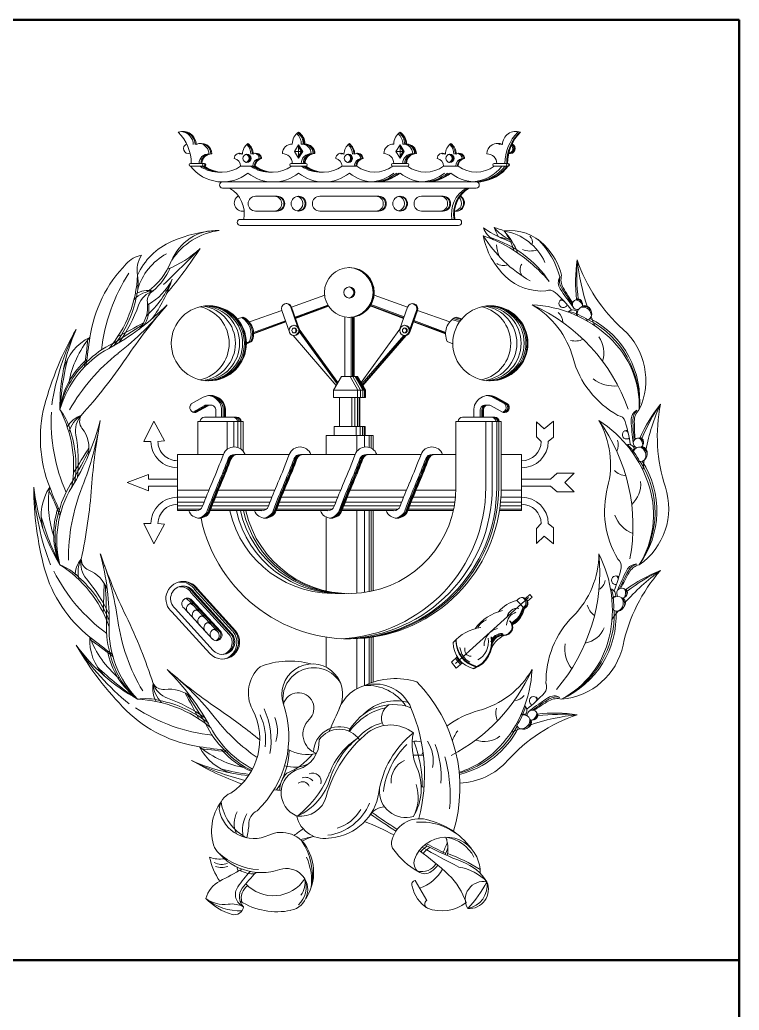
# Model space of a CAD drawing. Header units: millimetres. Extents: x 0 to 448, y 0 to 64.
# Drawn here: x 429.52 to 447.87, y 38.73 to 64 of the extents above; entities that cross this region are included whole.
import ezdxf

# ---------------------------------------------------------------- set-up
doc = ezdxf.new("R2010")
doc.units = ezdxf.units.MM
doc.layers.add('Cajetin y Formato', color=7, linetype='Continuous', lineweight=35)
doc.layers.add('Contorno', color=7, linetype='Continuous', lineweight=50)

# ---------------------------------------------------------------- blocks, each defined once
blk = doc.blocks.new('EPS')
at = {"layer": 'Cajetin y Formato', "color": 7, "lineweight": 13}
for p, q in [((-1.24, 8.811), (-1.345, 8.641)), ((-1.345, 8.641), (-1.24, 8.471)), ((-1.24, 8.641), (-1.345, 8.641)), ((-1.24, 8.811), (-1.135, 8.641)), ((-1.24, 8.811), (-1.24, 8.471)), ((-1.24, 8.792), (-1.147, 8.641)), ((-1.24, 8.759), (-1.167, 8.641)), ((-1.167, 8.641), (-1.24, 8.524)), ((-1.147, 8.641), (-1.24, 8.491)), ((-1.135, 8.641), (-1.24, 8.471)), ((-1.24, 8.641), (-1.135, 8.641)), ((1.349, 8.811), (1.243, 8.641)), ((1.243, 8.641), (1.349, 8.471)), ((1.349, 8.641), (1.243, 8.641)), ((1.349, 8.811), (1.454, 8.641)), ((1.349, 8.811), (1.349, 8.471)), ((1.349, 8.792), (1.442, 8.641)), ((1.349, 8.759), (1.421, 8.641)), ((1.421, 8.641), (1.349, 8.524)), ((1.442, 8.641), (1.349, 8.491)), ((1.454, 8.641), (1.349, 8.471)), ((1.349, 8.641), (1.454, 8.641)), ((-3.64, 8.335), (-3.997, 8.335)), ((-3.64, 8.265), (-3.997, 8.265)), ((-2.719, 8.265), (-2.346, 8.265)), ((-1.425, 8.336), (-1.052, 8.336)), ((-1.425, 8.265), (-1.052, 8.265)), ((-0.13, 8.265), (0.243, 8.265)), ((1.164, 8.336), (1.537, 8.336)), ((1.164, 8.265), (1.537, 8.265)), ((2.458, 8.265), (2.831, 8.265)), ((3.753, 8.335), (4.109, 8.335)), ((3.753, 8.265), (4.109, 8.265)), ((-3.18, 7.862), (0.056, 7.862)), ((3.292, 7.862), (0.056, 7.862)), ((-3.18, 7.706), (0.056, 7.706)), ((3.292, 7.706), (0.056, 7.706)), ((-2.338, 7.499), (-1.782, 7.499)), ((0.056, 7.499), (-0.698, 7.499)), ((0.056, 7.499), (0.81, 7.499)), ((2.451, 7.499), (1.894, 7.499)), ((-2.338, 7.12), (-1.782, 7.12)), ((0.056, 7.12), (-0.698, 7.12)), ((0.056, 7.12), (0.81, 7.12)), ((2.451, 7.12), (1.894, 7.12)), ((0.056, 6.908), (-2.729, 6.908)), ((0.056, 6.908), (2.842, 6.908)), ((0.056, 6.753), (-2.729, 6.753)), ((0.056, 6.753), (2.842, 6.753)), ((-1.42, 4.67), (-0.574, 4.969)), ((1.543, 4.67), (0.687, 4.972)), ((-2.495, 4.29), (-1.669, 4.582)), ((-1.474, 4.029), (-1.669, 4.582)), ((-1.264, 4.174), (-1.439, 4.67)), ((-1.247, 4.156), (-1.429, 4.67)), ((-1.225, 4.117), (-1.42, 4.67)), ((-1.329, 4.412), (-0.492, 4.721)), ((-1.319, 4.393), (-0.481, 4.703)), ((-1.319, 4.382), (-0.475, 4.694)), ((1.441, 4.382), (0.589, 4.697)), ((1.446, 4.395), (0.594, 4.71)), ((1.454, 4.418), (0.602, 4.733)), ((1.347, 4.117), (1.543, 4.67)), ((1.596, 4.029), (1.792, 4.582)), ((1.6, 4.104), (1.769, 4.582)), ((1.603, 4.087), (1.778, 4.582)), ((2.618, 4.29), (1.792, 4.582)), ((-2.802, 4.369), (-2.656, 4.412)), ((-2.386, 4.021), (-1.577, 4.32)), ((-2.386, 3.999), (-1.57, 4.301)), ((-0.058, 4.417), (-0.058, 2.897)), ((0.103, 4.417), (0.103, 2.897)), ((0.139, 4.417), (0.139, 2.897)), ((0.165, 4.417), (0.165, 2.897)), ((0.18, 4.417), (0.18, 2.897)), ((2.513, 4.001), (1.693, 4.304)), ((2.521, 4.024), (1.702, 4.327)), ((2.844, 4.301), (2.698, 4.344)), ((2.879, 4.329), (2.733, 4.372)), ((2.907, 4.352), (2.761, 4.395)), ((2.924, 4.369), (2.778, 4.412)), ((-2.386, 3.988), (-1.566, 4.291)), ((-0.234, 2.741), (-1.221, 4.103)), ((-0.253, 2.709), (-1.221, 4.045)), ((-0.243, 2.727), (-1.217, 4.072)), ((0.357, 2.741), (1.343, 4.103)), ((2.509, 3.988), (1.689, 4.291)), ((-2.571, 3.758), (-2.495, 3.791)), ((-2.571, 3.742), (-2.457, 3.791)), ((-2.571, 3.731), (-2.431, 3.791)), ((-0.278, 2.667), (-1.379, 3.945)), ((0.377, 2.707), (1.443, 3.944)), ((0.392, 2.68), (1.479, 3.941)), ((0.4, 2.667), (1.502, 3.945)), ((2.694, 3.731), (2.554, 3.791)), ((-0.346, 2.548), (-0.145, 2.897)), ((-0.145, 2.897), (0.061, 2.897)), ((0.267, 2.897), (0.061, 2.897)), ((0.274, 2.548), (0.073, 2.897)), ((0.341, 2.548), (0.141, 2.897)), ((0.409, 2.548), (0.208, 2.897)), ((0.443, 2.548), (0.242, 2.897)), ((0.468, 2.548), (0.267, 2.897)), ((-0.346, 2.548), (0.061, 2.548)), ((-0.346, 2.361), (-0.346, 2.548)), ((0.468, 2.548), (0.061, 2.548)), ((0.265, 2.361), (0.265, 2.548)), ((0.341, 2.361), (0.341, 2.548)), ((0.401, 2.361), (0.401, 2.548)), ((0.443, 2.361), (0.443, 2.548)), ((0.468, 2.361), (0.468, 2.548)), ((-3.67, 2.367), (-3.976, 2.196)), ((-0.198, 2.361), (-0.346, 2.361)), ((-0.198, 2.361), (0.061, 2.361)), ((-0.198, 1.619), (-0.198, 2.361)), ((0.321, 2.361), (0.061, 2.361)), ((0.118, 1.619), (0.118, 2.361)), ((0.194, 1.619), (0.194, 2.361)), ((0.262, 1.619), (0.262, 2.361)), ((0.304, 1.619), (0.304, 2.361)), ((0.321, 2.361), (0.468, 2.361)), ((0.321, 1.619), (0.321, 2.361)), ((3.711, 2.367), (4.018, 2.196)), ((3.752, 2.367), (4.058, 2.196)), ((3.779, 2.367), (4.085, 2.196)), ((3.792, 2.367), (4.099, 2.196)), ((-3.646, 2.153), (-3.938, 1.989)), ((-3.604, 2.153), (-3.91, 1.982)), ((-3.57, 2.153), (-3.876, 1.982)), ((-3.55, 2.153), (-3.857, 1.982)), ((-3.55, 2.153), (-3.55, 2.153)), ((3.673, 2.153), (3.98, 1.982)), ((-3.23, 1.859), (-3.641, 1.859)), ((-3.353, 1.859), (-3.353, 2.015)), ((-3.23, 1.859), (-2.819, 1.859)), ((-3.202, 1.859), (-3.202, 2.015)), ((-3.161, 1.859), (-3.161, 2.015)), ((-3.126, 1.859), (-3.126, 2.015)), ((-3.107, 1.859), (-3.107, 2.015)), ((3.353, 1.859), (2.942, 1.859)), ((3.23, 1.859), (3.23, 2.015)), ((3.353, 1.859), (3.764, 1.859)), ((3.395, 1.859), (3.395, 2.015)), ((3.435, 1.859), (3.435, 2.015)), ((3.462, 1.859), (3.462, 2.015)), ((3.476, 1.859), (3.476, 2.015)), ((-5.186, 1.239), (-4.928, 1.76)), ((-4.928, 1.76), (-4.66, 1.254)), ((-3.809, 1.749), (-2.652, 1.749)), ((-3.809, 0.911), (-3.809, 1.749)), ((-3.061, 1.749), (-3.061, 1.04)), ((-2.894, 1.749), (-2.894, 1.101)), ((-2.788, 1.749), (-2.788, 1.086)), ((-2.712, 1.749), (-2.712, 1.048)), ((-2.652, 1.749), (-2.652, 0.992)), ((-0.335, 1.619), (0.061, 1.619)), ((-0.335, 1.39), (-0.335, 1.619)), ((0.458, 1.619), (0.061, 1.619)), ((0.23, 1.39), (0.23, 1.619)), ((0.331, 1.39), (0.331, 1.619)), ((0.39, 1.39), (0.39, 1.619)), ((0.433, 1.39), (0.433, 1.619)), ((0.458, 1.39), (0.458, 1.619)), ((2.774, 1.749), (2.774, 0.072)), ((3.931, 1.749), (2.774, 1.749)), ((3.536, 0.072), (3.536, 1.749)), ((3.701, 0.072), (3.701, 1.749)), ((3.816, 0.072), (3.816, 1.749)), ((3.865, 0.072), (3.865, 1.749)), ((3.931, 0.072), (3.931, 1.749)), ((4.833, 1.744), (5.024, 1.565)), ((4.833, 1.361), (4.833, 1.744)), ((5.024, 1.565), (5.263, 1.756)), ((5.263, 1.756), (5.263, 1.349)), ((-0.537, 1.39), (-0.537, 0.911)), ((0.061, 1.39), (-0.537, 1.39)), ((0.061, 1.39), (0.66, 1.39)), ((0.245, 0.985), (0.245, 1.39)), ((0.445, 1.099), (0.445, 1.39)), ((0.562, 1.09), (0.562, 1.39)), ((0.614, 1.069), (0.614, 1.39)), ((0.66, 1.39), (0.66, 1.04)), ((4.951, 1.239), (4.833, 1.361)), ((5.263, 1.349), (5.13, 1.239)), ((-5.007, 1.239), (-5.186, 1.239)), ((-4.829, 1.239), (-4.66, 1.254)), ((-4.327, 0.911), (-3.156, 0.911)), ((-4.327, -0.526), (-4.327, 0.911)), ((-2.869, 0.911), (-2.793, 0.911)), ((-2.793, 0.911), (-1.476, 0.911)), ((-1.189, 0.911), (-0.537, 0.911)), ((-0.537, 0.911), (0.061, 0.911)), ((0.204, 0.911), (0.061, 0.911)), ((1.884, 0.911), (0.492, 0.911)), ((2.774, 0.911), (2.172, 0.911)), ((4.45, 0.911), (3.931, 0.911)), ((4.45, -0.526), (4.45, 0.911)), ((-5.067, 0.4), (-5.612, 0.192)), ((-5.067, 0.281), (-5.067, 0.4)), ((-4.327, 0.281), (-5.067, 0.281)), ((4.45, 0.281), (5.189, 0.281)), ((5.189, 0.281), (5.359, 0.429)), ((5.359, 0.429), (5.789, 0.429)), ((5.789, 0.429), (5.55, 0.192)), ((-5.067, -0.016), (-5.612, 0.192)), ((-4.327, 0.103), (-5.067, 0.103)), ((-5.067, 0.103), (-5.067, -0.016)), ((4.45, 0.103), (5.189, 0.103)), ((5.189, 0.103), (5.359, -0.044)), ((5.789, -0.044), (5.55, 0.192)), ((-4.347, -0.185), (-3.601, -0.185)), ((-4.327, -0.007), (-3.529, -0.007)), ((-3.36, -0.185), (-1.92, -0.185)), ((-3.288, -0.007), (-1.849, -0.007)), ((-1.68, -0.185), (-0.24, -0.185)), ((-1.608, -0.007), (-0.169, -0.007)), ((0, -0.185), (1.44, -0.185)), ((0.073, -0.007), (1.511, -0.007)), ((1.68, -0.185), (2.762, -0.185)), ((1.753, -0.007), (2.773, -0.007)), ((3.923, -0.185), (4.45, -0.185)), ((3.93, -0.007), (4.45, -0.007)), ((5.359, -0.044), (5.789, -0.044)), ((-4.327, -0.307), (-3.648, -0.307)), ((-4.327, -0.399), (-3.683, -0.399)), ((-4.327, -0.491), (-3.748, -0.491)), ((-3.479, -0.491), (-2.068, -0.491)), ((-3.444, -0.399), (-2.003, -0.399)), ((-3.409, -0.307), (-1.968, -0.307)), ((-1.799, -0.491), (-0.388, -0.491)), ((-1.764, -0.399), (-0.323, -0.399)), ((-1.729, -0.307), (-0.288, -0.307)), ((-0.119, -0.491), (1.292, -0.491)), ((-0.084, -0.399), (1.357, -0.399)), ((-0.048, -0.307), (1.392, -0.307)), ((1.561, -0.491), (2.715, -0.491)), ((1.596, -0.399), (2.733, -0.399)), ((1.632, -0.307), (2.747, -0.307)), ((3.89, -0.491), (4.45, -0.491)), ((3.902, -0.399), (4.45, -0.399)), ((3.913, -0.307), (4.45, -0.307)), ((-3.856, -0.526), (-4.327, -0.526)), ((-2.176, -0.526), (-3.493, -0.526)), ((-0.496, -0.526), (-1.813, -0.526)), ((-0.537, -0.687), (-0.537, -2.574)), ((0.061, -0.526), (-0.208, -0.526)), ((0.061, -0.526), (1.185, -0.526)), ((0.245, -2.634), (0.245, -0.526)), ((0.445, -2.613), (0.445, -0.526)), ((0.562, -2.594), (0.562, -0.526)), ((0.614, -2.584), (0.614, -0.526)), ((0.66, -0.526), (0.66, -2.574)), ((1.548, -0.526), (2.707, -0.526)), ((3.885, -0.526), (4.45, -0.526)), ((-5.007, -0.855), (-5.186, -0.855)), ((-5.186, -0.855), (-4.928, -1.376)), ((-4.928, -1.376), (-4.66, -0.87)), ((-4.829, -0.855), (-4.66, -0.87)), ((4.951, -0.855), (4.833, -0.977)), ((4.833, -0.977), (4.833, -1.36)), ((5.263, -0.965), (5.13, -0.855)), ((5.263, -1.371), (5.263, -0.965)), ((4.833, -1.36), (5.024, -1.18)), ((5.024, -1.18), (5.263, -1.371)), ((-3.847, -2.524), (-2.878, -3.59)), ((-3.818, -2.524), (-2.849, -3.59)), ((-3.98, -2.619), (-3.01, -3.685)), ((-3.936, -2.604), (-2.967, -3.671)), ((-3.907, -2.604), (-2.938, -3.671)), ((-3.891, -2.538), (-2.921, -3.604)), ((-3.891, -2.538), (-2.921, -3.604)), ((2.767, -4.427), (4.628, -2.746)), ((4.552, -2.771), (4.657, -2.665)), ((4.716, -2.733), (4.601, -2.835)), ((4.657, -2.665), (4.716, -2.733)), ((-4.385, -3.025), (-3.416, -4.091)), ((-4.161, -3.018), (-3.437, -3.801)), ((-4.03, -2.829), (-3.307, -3.613)), ((-3.987, -2.815), (-3.264, -3.598)), ((-3.958, -2.815), (-3.235, -3.598)), ((4.332, -2.821), (4.52, -3.026)), ((-4.474, -3.106), (-3.505, -4.172)), ((-0.537, -3.751), (-0.537, -4.522)), ((0.445, -4.988), (0.445, -3.778)), ((0.562, -4.937), (0.562, -3.765)), ((0.614, -4.917), (0.614, -3.758)), ((0.66, -3.751), (0.66, -4.902)), ((0.245, -5.07), (0.245, -3.793)), ((2.809, -4.254), (2.663, -4.388)), ((2.788, -4.273), (2.922, -4.431)), ((2.663, -4.388), (2.783, -4.542)), ((2.761, -4.298), (2.894, -4.453)), ((2.783, -4.542), (2.945, -4.412)), ((1.735, -9.963), (2.03, -10.47))]:
    blk.add_line(p, q, dxfattribs=at)
for centre, radius in [((-2.556, 8.464), 0.105), ((0.032, 8.464), 0.105), ((2.621, 8.464), 0.105), ((-1.24, 7.309), 0.189), ((1.352, 7.309), 0.189), ((0.056, 5.042), 0.635), ((0.056, 5.042), 0.142), ((-3.529, 3.745), 0.958), ((3.652, 3.745), 0.958), ((-1.349, 4.073), 0.132), ((-1.349, 4.073), 0.0626), ((1.472, 4.073), 0.132), ((1.472, 4.073), 0.0626)]:
    blk.add_circle(centre, radius, dxfattribs=at)
for centre, radius, start, end in [((-4.189, 8.814), 0.337, 0, 110.5678), ((-5.104, 8.334), 1.126, 0.0474, 44.9776), ((-4.263, 8.814), 0.337, 0, 83.735), ((-4.216, 8.814), 0.337, 0, 87.7257), ((-1.033, 8.828), 0.368, 123.9274, 180), ((-1.489, 8.828), 0.368, 0, 51.6766), ((-1.461, 8.828), 0.368, 0, 54.4107), ((-1.444, 8.828), 0.368, 0, 56.0726), ((1.556, 8.828), 0.368, 123.9274, 180), ((1.099, 8.828), 0.368, 0, 51.6766), ((1.127, 8.828), 0.368, 0, 54.4107), ((1.145, 8.828), 0.368, 0, 56.0726), ((4.301, 8.814), 0.337, 69.4322, 180), ((5.149, 8.334), 1.126, 135.0224, 179.9526), ((5.195, 8.334), 1.126, 135.0224, 179.9526), ((5.216, 8.334), 1.126, 135.0224, 179.9526), ((-3.723, 8.576), 0.271, 0, 118.3292), ((-3.75, 8.576), 0.271, 0, 87.1697), ((-1.538, 8.828), 0.368, 0, 46.6209), ((1.05, 8.828), 0.368, 0, 46.6209), ((3.836, 8.576), 0.271, 61.6708, 180), ((3.815, 8.576), 0.271, 61.6708, 87.8231), ((-4.048, 8.714), 0.126, 111.4749, 288.1112), ((-3.797, 8.576), 0.271, 0, 82.1956), ((-2.744, 8.458), 0.138, 57.0101, 180), ((-2.768, 8.458), 0.138, 57.0101, 84.9367), ((-2.338, 8.573), 0.331, 125.9765, 180), ((-2.787, 8.573), 0.331, 0, 47.2049), ((-2.751, 8.573), 0.331, 0, 51.3748), ((-2.727, 8.573), 0.331, 0, 54.0235), ((-2.321, 8.458), 0.138, 0, 122.9899), ((-2.345, 8.458), 0.138, 0, 84.9367), ((-1.411, 8.586), 0.242, 87.5947, 180), ((-1.16, 8.586), 0.242, 0, 92.4053), ((-1.111, 8.586), 0.242, 0, 92.4053), ((-1.083, 8.586), 0.242, 0, 92.4053), ((-1.065, 8.586), 0.242, 0, 92.4053), ((-0.155, 8.458), 0.138, 57.0101, 180), ((-0.18, 8.458), 0.138, 57.0101, 84.9367), ((0.25, 8.573), 0.331, 125.9765, 180), ((-0.199, 8.573), 0.331, 0, 47.2049), ((-0.162, 8.573), 0.331, 0, 51.3748), ((-0.138, 8.573), 0.331, 0, 54.0235), ((0.268, 8.458), 0.138, 0, 122.9899), ((0.243, 8.458), 0.138, 0, 84.9367), ((1.178, 8.586), 0.242, 87.5947, 180), ((1.429, 8.586), 0.242, 0, 92.4053), ((1.478, 8.586), 0.242, 0, 92.4053), ((1.506, 8.586), 0.242, 0, 92.4053), ((1.523, 8.586), 0.242, 0, 92.4053), ((2.433, 8.458), 0.138, 57.0101, 180), ((2.409, 8.458), 0.138, 57.0101, 84.9367), ((2.839, 8.573), 0.331, 125.9765, 180), ((2.39, 8.573), 0.331, 0, 47.2049), ((2.426, 8.573), 0.331, 0, 51.3748), ((2.45, 8.573), 0.331, 0, 54.0235), ((2.856, 8.458), 0.138, 0, 122.9899), ((2.832, 8.458), 0.138, 0, 84.9367), ((3.769, 8.576), 0.271, 61.6708, 82.9086), ((4.128, 8.714), 0.126, 265.962, 55.5194), ((4.149, 8.714), 0.126, 256.994, 63.8146), ((4.097, 8.714), 0.126, 280.6316, 41.8631), ((4.16, 8.714), 0.126, 251.8888, 68.5251), ((-3.537, 8.335), 0.241, 87.29, 180), ((-3.491, 8.335), 0.241, 87.29, 180), ((-3.464, 8.335), 0.241, 87.29, 180), ((-2.914, 8.265), 0.195, 0, 80.4594), ((-2.805, 8.458), 0.138, 57.0101, 77.2533), ((-2.607, 8.464), 0.105, 283.8341, 76.1659), ((-2.585, 8.464), 0.105, 277.6789, 82.3211), ((-2.567, 8.464), 0.105, 272.8217, 87.1783), ((-2.212, 8.265), 0.195, 99.5406, 180), ((-2.175, 8.265), 0.195, 99.5406, 180), ((-2.382, 8.458), 0.138, 0, 77.2533), ((-2.151, 8.265), 0.195, 99.5406, 180), ((-1.65, 8.336), 0.249, 0, 90.7689), ((-0.921, 8.336), 0.249, 89.2311, 180), ((-0.872, 8.336), 0.249, 89.2311, 180), ((-0.844, 8.336), 0.249, 89.2311, 180), ((-0.826, 8.336), 0.249, 89.2311, 180), ((-0.325, 8.265), 0.195, 0, 80.4594), ((-0.216, 8.458), 0.138, 57.0101, 77.2533), ((-0.018, 8.464), 0.105, 283.8341, 76.1659), ((0.004, 8.464), 0.105, 277.6789, 82.3211), ((0.022, 8.464), 0.105, 272.8217, 87.1783), ((0.377, 8.265), 0.195, 99.5406, 180), ((0.413, 8.265), 0.195, 99.5406, 180), ((0.207, 8.458), 0.138, 0, 77.2533), ((0.438, 8.265), 0.195, 99.5406, 180), ((0.939, 8.336), 0.249, 0, 90.7689), ((1.668, 8.336), 0.249, 89.2311, 180), ((1.717, 8.336), 0.249, 89.2311, 180), ((1.745, 8.336), 0.249, 89.2311, 180), ((1.762, 8.336), 0.249, 89.2311, 180), ((2.263, 8.265), 0.195, 0, 80.4594), ((2.372, 8.458), 0.138, 57.0101, 77.2533), ((2.57, 8.464), 0.105, 283.8341, 76.1659), ((2.592, 8.464), 0.105, 277.6789, 82.3211), ((2.61, 8.464), 0.105, 272.8217, 87.1783), ((2.966, 8.265), 0.195, 99.5406, 180), ((3.002, 8.265), 0.195, 99.5406, 180), ((2.795, 8.458), 0.138, 0, 77.2533), ((3.026, 8.265), 0.195, 99.5406, 180), ((3.576, 8.335), 0.241, 0, 92.71), ((-3.997, 8.3), 0.0351, 90, 270), ((-3.18, 8.892), 1.03, 217.4875, 308.9217), ((-3.292, 8.892), 0.778, 233.6848, 274.1558), ((-3.714, 8.3), 0.0351, 270, 90), ((-3.244, 8.892), 0.778, 233.6848, 272.3573), ((-3.21, 8.892), 0.778, 233.6848, 271.1223), ((-3.667, 8.3), 0.0351, 270, 90), ((-3.64, 8.3), 0.0351, 270, 90), ((-3.18, 8.892), 0.778, 233.6848, 306.3152), ((-1.885, 8.892), 1.03, 231.0783, 308.9217), ((-1.998, 8.892), 0.778, 233.6848, 274.1558), ((-1.949, 8.892), 0.778, 233.6848, 272.3573), ((-1.916, 8.892), 0.778, 233.6848, 271.1223), ((-1.885, 8.892), 0.778, 233.6848, 306.3152), ((-1.425, 8.301), 0.0356, 90, 270), ((-0.591, 8.892), 1.03, 231.0783, 308.9217), ((-0.704, 8.892), 0.778, 233.6848, 274.1558), ((-0.655, 8.892), 0.778, 233.6848, 272.3573), ((-0.621, 8.892), 0.778, 233.6848, 271.1223), ((-1.052, 8.301), 0.0356, 270, 90), ((-0.591, 8.892), 0.778, 233.6848, 306.3152), ((0.703, 8.892), 1.03, 231.0783, 308.9217), ((0.703, 8.892), 0.778, 233.6848, 306.3152), ((0.542, 8.892), 1.03, 274.4844, 308.9217), ((0.621, 8.892), 1.03, 272.2951, 308.9217), ((0.672, 8.892), 1.03, 270.8741, 308.9217), ((1.164, 8.301), 0.0356, 90, 270), ((1.998, 8.892), 1.03, 231.0783, 308.9217), ((1.537, 8.301), 0.0356, 270, 90), ((1.998, 8.892), 0.778, 233.6848, 306.3152), ((1.836, 8.892), 1.03, 274.4844, 308.9217), ((1.915, 8.892), 1.03, 272.2951, 308.9217), ((1.966, 8.892), 1.03, 270.8741, 308.9217), ((3.292, 8.892), 1.03, 231.0783, 322.5125), ((3.292, 8.892), 0.778, 233.6848, 306.3152), ((3.131, 8.892), 1.03, 274.4844, 322.5125), ((3.209, 8.892), 1.03, 272.2951, 322.5125), ((3.26, 8.892), 1.03, 270.8741, 322.5125), ((3.753, 8.3), 0.0351, 90, 270), ((4.042, 8.3), 0.0351, 270, 90), ((4.089, 8.3), 0.0351, 270, 90), ((4.109, 8.3), 0.0351, 270, 90), ((-3.18, 7.784), 0.0779, 90, 270), ((3.292, 7.784), 0.0779, 270, 90), ((-3.389, 7.048), 0.765, 349.4489, 59.401), ((3.425, 7.048), 0.765, 120.599, 190.5511), ((3.479, 7.048), 0.765, 120.599, 190.5511), ((3.501, 7.048), 0.765, 120.599, 190.5511), ((-2.671, 7.324), 0.209, 120.0982, 282.0362), ((-2.338, 7.309), 0.189, 90, 270), ((-1.858, 7.309), 0.189, 270, 90), ((-1.803, 7.309), 0.189, 270, 90), ((-1.782, 7.309), 0.189, 270, 90), ((-1.316, 7.309), 0.189, 281.6576, 78.3424), ((-1.261, 7.309), 0.189, 273.3097, 86.6903), ((-0.698, 7.309), 0.189, 90, 270), ((0.733, 7.309), 0.189, 270, 90), ((0.788, 7.309), 0.189, 270, 90), ((0.81, 7.309), 0.189, 270, 90), ((1.275, 7.309), 0.189, 281.6576, 78.3424), ((1.33, 7.309), 0.189, 273.3097, 86.6903), ((1.894, 7.309), 0.189, 90, 270), ((2.374, 7.309), 0.189, 270, 90), ((2.429, 7.309), 0.189, 270, 90), ((2.451, 7.309), 0.189, 270, 90), ((2.783, 7.324), 0.209, 257.9638, 59.9018), ((2.762, 7.324), 0.209, 263.9636, 55.0431), ((2.707, 7.324), 0.209, 279.0748, 42.5408), ((-2.729, 6.83), 0.0776, 90, 270), ((2.842, 6.83), 0.0776, 270, 90), ((-3.329, 5.38), 1.245, 87.1444, 158.4711), ((-3.115, 3.206), 3.421, 92.558, 113.5017), ((-3.029, 4.901), 1.739, 97.8717, 146.2715), ((5.147, 9.091), 2.924, 235.241, 251.5698), ((3.965, 6.842), 0.509, 197.5886, 243.3759), ((4.774, 7.623), 1.383, 222.0387, 242.7492), ((3.393, 5.208), 1.53, 66.4536, 76.6456), ((1.486, 5.513), 2.552, 22.0071, 27.6474), ((4.157, 5.394), 1.227, 44.2322, 97.1555), ((2.563, 5.559), 1.785, 17.8946, 36.1416), ((3.762, 5.22), 1.412, 24.744, 80.1147), ((2.801, 5.491), 1.644, 19.8775, 42.9392), ((-3.806, 4.797), 1.687, 113.5017, 156.0589), ((6.37, 8.299), 3.417, 211.9589, 240.088), ((2.289, 3.051), 3.638, 55.3543, 71.0299), ((5.367, 6.848), 1.928, 190.6666, 226.8393), ((2.832, 3.769), 2.795, 33.7197, 72.9073), ((4.581, 8.667), 2.315, 251.6495, 260.0214), ((4.534, 6.339), 0.19, 337.8664, 49.1821), ((3.4, 4.9), 2.095, 14.857, 45.3649), ((-29.077, 31.002), 35.472, 313.4343, 315.5563), ((-13.311, 12.357), 11.39, 319.8454, 327.0622), ((-5.624, 8.181), 2.752, 292.1998, 312.8609), ((4.924, 6.372), 1.123, 185.8221, 201.4835), ((4.673, 6.659), 0.559, 248.559, 287.9046), ((3.797, 5.044), 1.729, 14.6513, 44.2322), ((-5.133, 5.339), 0.662, 99.9433, 139.4189), ((-4.687, 5.616), 0.674, 146.209, 191.4992), ((-3.906, 4.71), 1.494, 117.9975, 164.2904), ((-6.075, 6.463), 1.706, 304.6477, 338.4711), ((2, 2.633), 4.146, 40.416, 55.3543), ((9.813, 5.299), 3.988, 171.679, 186.3392), ((10.95, 5.525), 5.095, 176.0496, 187.2952), ((11.338, 6.446), 5.501, 185.9493, 198.8327), ((9.851, 7.231), 4.208, 198.7833, 228.0549), ((-3.225, 3.409), 3.373, 135.6062, 171.6884), ((-6.043, 6.354), 1.677, 310.6952, 335.63), ((0.025, 5.042), 0.635, 271.4004, 88.5996), ((0.043, 5.042), 0.635, 270.6001, 89.3999), ((3.991, 6.039), 0.309, 235.3428, 289.9911), ((4.667, 5.626), 0.258, 146.5976, 219.5115), ((-1.8, 3.089), 4.493, 146.9834, 173.8098), ((-8.445, 5.615), 3.1, 319.8482, 357.5338), ((-6.866, 5.282), 1.532, 346.3132, 7.4613), ((-6.811, 6.342), 2.539, 311.7099, 337.67), ((-5.778, 6.024), 1.466, 297.9268, 333.8272), ((-8.001, 6.556), 3.729, 324.0238, 341.5805), ((4.964, 6.418), 1.34, 226.8393, 274.6114), ((5.668, 5.291), 0.283, 148.9817, 213.6762), ((5.766, 5.348), 0.352, 165.3013, 211.0944), ((5.865, 5.368), 0.411, 164.0495, 210.8495), ((-4.919, 4.358), 0.725, 92.367, 135.4695), ((-5.068, 4.416), 0.678, 79.8764, 119.8354), ((-4.755, 4.513), 0.602, 108.82, 160.2708), ((-4.809, 4.828), 0.291, 118.9, 187.3769), ((0.025, 5.042), 0.142, 276.2749, 83.7251), ((0.043, 5.042), 0.142, 272.6849, 87.3151), ((5.158, 4.879), 0.222, 47.4792, 113.0121), ((13.162, 10.284), 9.288, 213.6762, 217.1801), ((10.067, 7.942), 5.374, 211.0944, 216.5148), ((13.706, 10.052), 9.544, 210.8495, 213.5712), ((-8.17, 5.458), 2.84, 321.3433, 349.0169), ((2.804, 2.311), 3.706, 37.991, 47.4792), ((5.512, 4.767), 0.11, 106.3181, 338.0909), ((5.472, 4.767), 0.0787, 44.0095, 132.1151), ((5.876, 4.732), 0.129, 335.1404, 280.0193), ((5.799, 4.617), 0.237, 29.5811, 82.4184), ((5.872, 4.754), 0.126, 12.1717, 101.4462), ((-9.052, 9.125), 6.262, 298.3783, 315.3897), ((-10.559, 9.491), 7.634, 308.165, 321.3919), ((-9.015, 6.041), 3.924, 324.4513, 340.2708), ((6.57, -4.922), 14.755, 139.1617, 145.8383), ((-5.961, 4.679), 0.871, 319.194, 7.3769), ((-5.836, 4.635), 0.78, 325.3645, 8.0161), ((-3.968, 3.745), 0.958, 283.2366, 76.7634), ((-3.809, 3.745), 0.958, 278.3959, 81.6041), ((-3.701, 3.745), 0.958, 275.1405, 84.8595), ((-3.625, 3.745), 0.958, 272.8532, 87.1468), ((-3.58, 3.745), 0.958, 271.5212, 88.4788), ((-3.549, 3.745), 0.958, 270.5704, 89.4296), ((-1.545, 4.626), 0.132, 19.478, 199.478), ((-1.564, 4.626), 0.132, 19.478, 85.8981), ((-1.553, 4.626), 0.132, 19.478, 88.2432), ((1.645, 4.626), 0.132, 157.2223, 160.522), ((1.654, 4.626), 0.132, 158.5429, 160.522), ((1.667, 4.626), 0.132, 340.522, 160.522), ((1.645, 4.626), 0.132, 340.522, 85.0487), ((1.654, 4.626), 0.132, 340.522, 87.0316), ((3.213, 3.745), 0.958, 283.2366, 76.7634), ((3.372, 3.745), 0.958, 278.3959, 81.6041), ((3.48, 3.745), 0.958, 275.1405, 84.8595), ((3.556, 3.745), 0.958, 272.8532, 87.1468), ((3.601, 3.745), 0.958, 271.5212, 88.4788), ((3.633, 3.745), 0.958, 270.5704, 89.4296), ((4.571, 1.633), 3.098, 46.9632, 87.3219), ((2.831, 0.527), 4.603, 19.4847, 65.833), ((3.582, 2.774), 2.259, 15.14, 59.86), ((5.761, 4.43), 0.166, 46.862, 137.9623), ((5.195, 2.907), 1.717, 56.4764, 74.3637), ((6.097, 4.504), 0.245, 165.9182, 192.5089), ((6.053, 4.501), 0.186, 286.8212, 198.5313), ((6.003, 4.444), 0.226, 358.2099, 98.4045), ((6.054, 4.548), 0.165, 20.0441, 108.4241), ((-2.914, 3.991), 0.464, 334.534, 61.9464), ((-2.876, 3.991), 0.464, 334.534, 63.8844), ((-2.851, 3.991), 0.464, 334.534, 65.2169), ((2.973, 3.991), 0.464, 114.7831, 205.466), ((5.173, 4.272), 0.329, 0.91, 51.1205), ((5.034, 2.203), 2.42, 356.4239, 62.3396), ((5.132, 2.305), 2.331, 353.7772, 62.8895), ((11.338, 6.446), 5.501, 201.5701, 204.2292), ((0.215, 0.009), 8.221, 150.1512, 164.8488), ((-1.098, 1.164), 6.517, 153.2169, 171.0795), ((-2.484, 2.145), 4.844, 156.1927, 181.1019), ((-18.74, 24.876), 24.69, 301.1399, 303.1916), ((-17.548, 26.611), 25.531, 297.2693, 298.9428), ((-1.368, 4.073), 0.132, 274.1019, 85.8981), ((-1.368, 4.073), 0.0626, 278.6725, 81.3275), ((-1.358, 4.073), 0.132, 271.7568, 88.2432), ((-1.358, 4.073), 0.0626, 273.7052, 86.2948), ((1.449, 4.073), 0.132, 274.9513, 85.0487), ((1.449, 4.073), 0.0626, 280.4827, 79.5173), ((1.458, 4.073), 0.132, 272.9684, 87.0316), ((1.458, 4.073), 0.0626, 276.2671, 83.7329), ((5.87, 2.801), 1.748, 334.6505, 48.0549), ((-5.99, 2.737), 1.294, 116.3109, 164.5879), ((-4.618, 2.296), 2.52, 140.5494, 170.0066), ((-20.567, 5.15), 14.011, 351.7593, 354.7587), ((21.792, -0.245), 28.656, 171.6884, 173.1259), ((5.819, 4.274), 0.471, 255.1514, 295.1872), ((5.888, 3.51), 0.662, 340.7334, 36.877), ((5.04, 2.135), 2.411, 358.0368, 46.9632), ((-4.854, 1.354), 2.57, 118.3783, 164.2398), ((-4.934, 1.574), 2.406, 115.5689, 135.4627), ((-0.306, 1.64), 7.033, 165.9014, 176.6388), ((-5.337, 1.811), 2.005, 130.5199, 173.0969), ((-2.825, -0.351), 4.883, 128.165, 150.6335), ((-16.754, 10.906), 13.432, 317.9297, 325.8383), ((8.053, 3.984), 2.373, 195.14, 241.092), ((-5.218, 1.664), 2.145, 131.8447, 169.5631), ((6.786, 3.469), 0.815, 231.192, 278.6812), ((-3.485, 2.036), 0.379, 356.8582, 119.1323), ((-3.581, 2.036), 0.379, 356.8582, 82.7779), ((-3.539, 2.036), 0.379, 356.8582, 85.963), ((-3.504, 2.036), 0.379, 356.8582, 88.5592), ((3.608, 2.036), 0.379, 60.8677, 183.1418), ((3.527, 2.036), 0.379, 60.8677, 83.8664), ((3.567, 2.036), 0.379, 60.8677, 86.9376), ((3.594, 2.036), 0.379, 60.8677, 88.9796), ((-4.453, 1.319), 3.373, 165.6062, 201.6884), ((-8.543, 1.121), 1.532, 16.3132, 37.4613), ((-10.077, 0.619), 3.1, 349.8482, 27.5338), ((-3.886, 2.106), 0.127, 134.9929, 283.2717), ((-3.581, 2.036), 0.134, 69.1386, 119.1323), ((-3.539, 2.036), 0.134, 78.4969, 119.1323), ((-3.504, 2.036), 0.134, 85.9158, 119.1323), ((-3.485, 2.036), 0.134, 351.0686, 119.1323), ((3.527, 2.036), 0.134, 72.3825, 188.9314), ((3.567, 2.036), 0.134, 81.296, 188.9314), ((3.594, 2.036), 0.134, 87.1086, 188.9314), ((3.608, 2.036), 0.134, 60.8677, 188.9314), ((3.928, 2.106), 0.127, 290.1317, 45.0071), ((4.009, 2.106), 0.127, 256.7283, 45.0071), ((3.968, 2.106), 0.127, 279.1409, 45.0071), ((3.995, 2.106), 0.127, 273.0355, 45.0071), ((7.526, 1.788), 0.283, 118.9817, 183.6762), ((7.639, 1.789), 0.352, 135.3013, 181.0944), ((7.735, 1.757), 0.411, 134.0495, 180.8495), ((11.12, -0.278), 3.988, 141.679, 156.3392), ((12.217, -0.65), 5.095, 146.0496, 157.2952), ((13.014, -0.047), 5.501, 155.9493, 168.8327), ((12.119, 1.377), 4.208, 168.7833, 198.0549), ((-3.059, 1.754), 4.493, 176.9834, 203.8098), ((-6.553, 1.269), 0.678, 109.8764, 149.8354), ((-6.395, 1.294), 0.725, 122.367, 165.4695), ((-12.357, 3.356), 6.262, 328.3783, 345.3897), ((-6.33, 1.51), 0.602, 138.82, 190.2708), ((-6.534, 1.756), 0.291, 148.9, 217.3769), ((-13.846, 2.919), 7.634, 338.165, 351.3919), ((8.195, -0.998), 14.755, 169.1617, 175.8383), ((-3.641, 1.745), 0.114, 90, 177.9027), ((-2.914, 1.745), 0.114, 2.0973, 90), ((-2.872, 1.745), 0.114, 2.0973, 90), ((-2.838, 1.745), 0.114, 2.0973, 90), ((-2.819, 1.745), 0.114, 2.0973, 90), ((2.942, 1.745), 0.114, 90, 177.9027), ((3.683, 1.745), 0.114, 2.0973, 90), ((3.723, 1.745), 0.114, 2.0973, 90), ((3.75, 1.745), 0.114, 2.0973, 90), ((3.764, 1.745), 0.114, 2.0973, 90), ((4.747, -0.831), 3.098, 16.9632, 57.3219), ((2.688, -0.919), 4.603, 349.4847, 35.833), ((4.461, 0.652), 2.259, 345.14, 29.86), ((6.879, 1.686), 0.222, 17.4792, 83.0121), ((16.512, 2.366), 9.288, 183.6762, 187.1801), ((12.661, 1.885), 5.374, 181.0944, 186.5148), ((-9.76, 0.621), 2.84, 351.3433, 19.0169), ((-7.457, 1.051), 0.871, 349.194, 37.3769), ((7.129, 1.413), 0.11, 76.3181, 308.0909), ((3.555, 0.64), 3.706, 7.991, 17.4792), ((16.868, 1.892), 9.544, 180.8495, 183.5712), ((-10.783, 0.703), 3.924, 354.4513, 10.2708), ((6.588, 1.153), 0.329, 330.91, 21.1205), ((7.095, 1.433), 0.0787, 14.0095, 102.1151), ((7.427, 1.2), 0.129, 305.1404, 250.0193), ((7.303, 1.14), 0.237, 359.5811, 52.4184), ((7.435, 1.221), 0.126, 342.1717, 71.4462), ((-28.623, 12.153), 24.69, 331.1399, 333.1916), ((-28.458, 14.251), 25.531, 327.2693, 328.9428), ((-4.332, 1.244), 0.675, 180.4191, 270.4191), ((-4.332, 1.244), 0.496, 180.57, 270.57), ((-2.881, 0.808), 0.294, 20.5322, 159.4678), ((-1.201, 0.808), 0.294, 20.5322, 159.4678), ((0.479, 0.808), 0.294, 20.5322, 159.4678), ((2.159, 0.808), 0.294, 20.5322, 159.4678), ((4.455, 1.244), 0.675, 269.5809, 359.5809), ((4.455, 1.244), 0.496, 269.43, 359.43), ((7.176, 0.997), 0.166, 16.862, 107.9623), ((5.924, -0.04), 1.717, 26.4764, 44.3637), ((7.504, 0.892), 0.245, 135.9182, 162.5089), ((7.465, 0.912), 0.186, 256.8212, 168.5313), ((7.393, 0.888), 0.226, 328.2099, 68.4045), ((7.489, 0.952), 0.165, 350.0441, 78.4241), ((-17.615, 6.326), 15.439, 336.5919, 339.4678), ((-17.69, 6.326), 15.663, 336.945, 339.3195), ((-17.66, 6.326), 15.663, 336.945, 339.3195), ((-17.636, 6.326), 15.663, 336.945, 339.3195), ((-17.615, 6.326), 15.663, 336.945, 339.3195), ((-2.869, 0.731), 0.18, 90, 159.3195), ((-2.838, 0.731), 0.18, 90, 159.3195), ((-2.815, 0.731), 0.18, 90, 159.3195), ((-2.793, 0.731), 0.18, 90, 159.3195), ((-15.934, 6.326), 15.439, 336.5919, 339.4678), ((-16.01, 6.326), 15.663, 336.945, 339.3195), ((-15.98, 6.326), 15.663, 336.945, 339.3195), ((-15.956, 6.326), 15.663, 336.945, 339.3195), ((-15.934, 6.326), 15.663, 336.945, 339.3195), ((-1.189, 0.731), 0.18, 90, 159.3195), ((-1.158, 0.731), 0.18, 90, 159.3195), ((-1.135, 0.731), 0.18, 90, 159.3195), ((-1.113, 0.731), 0.18, 90, 159.3195), ((-14.254, 6.326), 15.439, 336.5919, 339.4678), ((-14.33, 6.326), 15.663, 336.945, 339.3195), ((-14.3, 6.326), 15.663, 336.945, 339.3195), ((-14.276, 6.326), 15.663, 336.945, 339.3195), ((-14.254, 6.326), 15.663, 336.945, 339.3195), ((0.492, 0.731), 0.18, 90, 159.3195), ((0.522, 0.731), 0.18, 90, 159.3195), ((0.545, 0.731), 0.18, 90, 159.3195), ((0.567, 0.731), 0.18, 90, 159.3195), ((-12.574, 6.326), 15.439, 336.5919, 339.4678), ((-12.65, 6.326), 15.663, 336.945, 339.3195), ((-12.62, 6.326), 15.663, 336.945, 339.3195), ((-12.596, 6.326), 15.663, 336.945, 339.3195), ((-12.574, 6.326), 15.663, 336.945, 339.3195), ((2.172, 0.731), 0.18, 90, 159.3195), ((2.202, 0.731), 0.18, 90, 159.3195), ((2.225, 0.731), 0.18, 90, 159.3195), ((2.247, 0.731), 0.18, 90, 159.3195), ((13.014, -0.047), 5.501, 171.5701, 174.2292), ((5.569, -0.53), 2.331, 323.7772, 32.8895), ((5.433, -0.569), 2.42, 326.4239, 32.3396), ((7.149, 0.832), 0.471, 225.1514, 265.1872), ((0.226, 0.094), 8.221, 180.1512, 194.8488), ((-1.489, 0.438), 6.517, 183.2169, 201.0795), ((-3.18, 0.595), 4.844, 186.1927, 211.1019), ((-6.511, -0.645), 1.294, 146.3109, 194.5879), ((-5.103, -0.341), 2.52, 170.5494, 200.0066), ((-20.342, -5.844), 14.011, 21.7593, 24.7587), ((19.039, 10.662), 28.656, 201.6884, 203.1259), ((-4.836, -1.275), 2.57, 148.3783, 194.2398), ((-5.016, -1.125), 2.406, 145.5689, 165.4627), ((-2.226, -1.737), 4.883, 158.165, 180.6335), ((-19.918, 1.047), 13.432, 347.9297, 355.8383), ((0.061, 0.072), 3.87, 191.7311, 0), ((10.966, -5.942), 15.663, 156.945, 159.3195), ((10.89, -5.942), 15.439, 156.5919, 159.4678), ((10.921, -5.942), 15.439, 156.5919, 159.4678), ((10.944, -5.942), 15.439, 156.5919, 159.4678), ((10.966, -5.942), 15.439, 156.5919, 159.4678), ((0.061, 0.072), 2.713, 192.7522, 0), ((12.646, -5.942), 15.663, 156.945, 159.3195), ((12.57, -5.942), 15.439, 156.5919, 159.4678), ((12.601, -5.942), 15.439, 156.5919, 159.4678), ((12.624, -5.942), 15.439, 156.5919, 159.4678), ((12.646, -5.942), 15.439, 156.5919, 159.4678), ((14.326, -5.942), 15.663, 156.945, 159.3195), ((14.25, -5.942), 15.439, 156.5919, 159.4678), ((14.281, -5.942), 15.439, 156.5919, 159.4678), ((14.304, -5.942), 15.439, 156.5919, 159.4678), ((-0.334, 0.072), 3.87, 272.9244, 0), ((14.326, -5.942), 15.439, 156.5919, 159.4678), ((-0.169, 0.072), 3.87, 271.7054, 0), ((-0.054, 0.072), 3.87, 270.8526, 0), ((-0.005, 0.072), 3.87, 270.4872, 0), ((16.006, -5.942), 15.663, 156.945, 159.3195), ((15.93, -5.942), 15.439, 156.5919, 159.4678), ((15.961, -5.942), 15.439, 156.5919, 159.4678), ((15.984, -5.942), 15.439, 156.5919, 159.4678), ((16.006, -5.942), 15.439, 156.5919, 159.4678), ((8.938, -0.536), 2.373, 165.14, 211.092), ((6.826, 0.136), 0.662, 310.7334, 6.877), ((6.456, -0.469), 1.748, 304.6505, 18.0549), ((5.404, -0.631), 2.411, 328.0368, 16.9632), ((-4.332, -0.86), 0.675, 89.5809, 179.5809), ((4.455, -0.86), 0.675, 0.4191, 90.4191), ((-5.483, -1.121), 2.005, 160.5199, 203.0969), ((-4.332, -0.86), 0.496, 89.43, 179.43), ((-3.856, -0.347), 0.18, 270, 339.3195), ((-2.176, -0.347), 0.18, 270, 339.3195), ((-0.496, -0.347), 0.18, 270, 339.3195), ((1.185, -0.347), 0.18, 270, 339.3195), ((4.455, -0.86), 0.496, 0.57, 90.57), ((-1.041, 1.246), 7.033, 195.9014, 206.6388), ((-5.306, -1.189), 2.145, 161.8447, 199.5631), ((-3.768, -0.423), 0.294, 200.5322, 339.4678), ((-3.843, -0.423), 0.294, 277.4021, 339.4678), ((-3.813, -0.423), 0.294, 274.4265, 339.4678), ((-3.79, -0.423), 0.294, 272.1334, 339.4678), ((-0.348, 0.072), 2.713, 192.7522, 274.3203), ((-0.181, 0.072), 2.713, 192.7522, 272.5586), ((-0.075, 0.072), 2.713, 192.7522, 271.4389), ((0.001, 0.072), 2.713, 192.7522, 270.6395), ((-2.088, -0.423), 0.294, 200.5322, 339.4678), ((-2.163, -0.423), 0.294, 277.4021, 339.4678), ((-2.133, -0.423), 0.294, 274.4265, 339.4678), ((-2.11, -0.423), 0.294, 272.1334, 339.4678), ((-0.408, -0.423), 0.294, 200.5322, 339.4678), ((-0.483, -0.423), 0.294, 277.4021, 339.4678), ((-0.453, -0.423), 0.294, 274.4265, 339.4678), ((-0.43, -0.423), 0.294, 272.1334, 339.4678), ((1.272, -0.423), 0.294, 200.5322, 339.4678), ((1.197, -0.423), 0.294, 277.4021, 339.4678), ((1.227, -0.423), 0.294, 274.4265, 339.4678), ((1.251, -0.423), 0.294, 272.1334, 339.4678), ((7.584, -0.348), 0.815, 201.192, 248.6812), ((-6.265, -2.198), 0.678, 139.8764, 179.8354), ((-6.141, -2.098), 0.725, 152.367, 195.4695), ((-6.192, -1.878), 0.602, 168.82, 220.2708), ((-6.492, -1.767), 0.291, 178.9, 247.3769), ((7.641, 3.212), 14.755, 199.1617, 205.8383), ((-13.406, -4.416), 7.634, 8.165, 21.3919), ((-12.335, -3.293), 6.262, 358.3783, 15.3897), ((1.84, -2.099), 4.603, 319.4847, 5.833), ((4.161, -1.626), 2.259, 315.14, 359.86), ((3.667, -3.053), 3.098, 346.9632, 27.3219), ((6.772, -1.939), 0.222, 347.4792, 53.0121), ((-4.472, -1.105), 3.373, 195.6062, 231.6884), ((-7.914, -3.322), 1.532, 46.3132, 67.4613), ((-8.992, -4.523), 3.1, 19.8482, 57.5338), ((3.371, -1.183), 3.706, 337.991, 347.4792), ((7.384, -2.174), 0.283, 88.9817, 153.6762), ((7.482, -2.23), 0.352, 105.3013, 151.0944), ((7.549, -2.306), 0.411, 104.0495, 150.8495), ((-3.482, -0.031), 4.493, 206.9834, 233.8098), ((-8.719, -4.363), 2.84, 21.3433, 49.0169), ((-9.646, -4.804), 3.924, 24.4513, 40.2708), ((-6.939, -2.84), 0.871, 19.194, 67.3769), ((6.853, -2.301), 0.11, 46.3181, 278.0909), ((6.833, -2.266), 0.0787, 344.0095, 72.1151), ((15.455, -6.167), 9.288, 153.6762, 157.1801), ((11.879, -4.658), 5.374, 151.0944, 156.5148), ((15.526, -6.755), 9.544, 150.8495, 153.5712), ((11.156, -4.827), 4.208, 138.7833, 168.0549), ((11.219, -6.507), 5.501, 125.9493, 138.8327), ((9.463, -5.76), 3.988, 111.679, 126.3392), ((10.228, -6.632), 5.095, 116.0496, 127.2952), ((-31.726, -1.909), 25.531, 357.2693, 358.9428), ((-30.82, -3.808), 24.69, 1.1399, 3.1916), ((-4.182, -2.774), 0.443, 31.6919, 231.082), ((-4.182, -2.774), 0.323, 31.6919, 231.082), ((-4.254, -2.789), 0.443, 31.6919, 94.778), ((-4.254, -2.789), 0.443, 31.6919, 94.778), ((-4.254, -2.789), 0.323, 31.6919, 94.778), ((-4.211, -2.774), 0.323, 31.6919, 87.4311), ((-4.211, -2.774), 0.443, 31.6919, 87.4311), ((6.254, -2.255), 0.329, 300.91, 351.1205), ((6.685, -2.685), 0.166, 346.862, 77.9623), ((7.004, -2.634), 0.129, 275.1404, 220.0193), ((-4.074, -2.901), 0.145, 36.6177, 233.5402), ((-4.147, -2.916), 0.145, 36.6177, 86.6016), ((-4.103, -2.901), 0.145, 36.6177, 84.2736), ((4.463, -2.89), 0.148, 292.6546, 152.3432), ((4.412, -2.881), 0.148, 305.4325, 70.4154), ((4.446, -2.881), 0.148, 292.6546, 59.7184), ((5.082, -2.956), 1.717, 356.4764, 14.3637), ((6.917, -2.939), 0.245, 105.9182, 132.5089), ((6.893, -2.903), 0.186, 226.8212, 138.5313), ((6.818, -2.887), 0.226, 298.2099, 38.4045), ((6.934, -2.88), 0.165, 320.0441, 48.4241), ((6.866, -2.624), 0.237, 329.5811, 22.4184), ((7.021, -2.619), 0.126, 312.1717, 41.4462), ((-3.956, -3.029), 0.145, 36.6177, 233.5402), ((-4.028, -3.044), 0.145, 36.6177, 86.6016), ((-3.985, -3.029), 0.145, 36.6177, 84.2736), ((4.482, -3.6), 0.793, 100.9262, 141.4083), ((4.347, -3.287), 0.27, 84.0222, 166.4349), ((3.841, -2.836), 0.661, 301.154, 347.0799), ((3.841, -2.853), 0.661, 301.154, 347.0799), ((3.858, -2.87), 0.661, 301.154, 347.0799), ((3.876, -2.878), 0.661, 301.154, 347.0799), ((6.579, -2.813), 0.471, 195.1514, 235.1872), ((-17.728, -9.073), 13.432, 17.9297, 25.8383), ((-3.807, -3.191), 0.145, 36.6177, 233.5402), ((-3.879, -3.206), 0.145, 36.6177, 86.6016), ((-3.836, -3.191), 0.145, 36.6177, 84.2736), ((-3.664, -3.346), 0.145, 36.6177, 233.5402), ((-3.736, -3.36), 0.145, 36.6177, 86.6016), ((-3.693, -3.346), 0.145, 36.6177, 84.2736), ((4.22, -4.234), 1.184, 102.4592, 144.0677), ((4.421, -3.456), 0.355, 108.8894, 178.3641), ((7.444, -4.893), 2.373, 135.14, 181.092), ((4.393, -3.169), 2.42, 296.4239, 2.3396), ((4.53, -3.203), 2.331, 293.7772, 2.8895), ((11.219, -6.507), 5.501, 141.5701, 144.2292), ((-3.737, -3.503), 2.406, 175.5689, 195.4627), ((-3.506, -3.543), 2.57, 178.3783, 224.2398), ((-1.015, -2.638), 4.883, 188.165, 210.6335), ((-3.508, -3.515), 0.145, 36.6177, 233.5402), ((-3.58, -3.529), 0.145, 36.6177, 86.6016), ((-3.537, -3.515), 0.145, 36.6177, 84.2736), ((3.598, -4.683), 1.193, 99.1558, 138.378), ((3.764, -3.764), 0.502, 114.8594, 151.1712), ((3.942, -3.968), 0.449, 103.7399, 181.1453), ((3.991, -3.487), 0.216, 267.3981, 44.9415), ((4.008, -3.496), 0.216, 267.3981, 44.9415), ((5.951, -3.255), 0.662, 280.7334, 336.877), ((-5.272, -3.835), 1.294, 176.3109, 224.5879), ((11.202, 18.733), 28.656, 231.6884, 233.1259), ((-4.204, -2.868), 2.52, 200.5494, 230.0066), ((-3.182, -3.875), 0.439, 222.8019, 39.972), ((-3.352, -3.685), 0.145, 36.6177, 233.5402), ((-3.335, -3.701), 0.143, 224.3275, 45.8305), ((-3.182, -3.875), 0.318, 222.8019, 39.972), ((-3.424, -3.7), 0.145, 36.6177, 86.6016), ((-3.381, -3.685), 0.145, 36.6177, 84.2736), ((-3.364, -3.701), 0.143, 275.7891, 45.8305), ((-3.407, -3.716), 0.143, 296.2437, 45.8305), ((-3.211, -3.875), 0.318, 272.6054, 39.972), ((-3.211, -3.875), 0.439, 272.6054, 39.972), ((-3.254, -3.89), 0.318, 287.9961, 39.972), ((-3.254, -3.89), 0.439, 287.9961, 39.972), ((2.966, -3.874), 0.719, 289.9429, 10.3252), ((2.983, -3.883), 0.719, 289.9429, 10.3252), ((3.074, -3.873), 0.53, 298.9362, 10.0867), ((3.951, -3.955), 0.295, 87.3981, 164.1835), ((3.968, -3.972), 0.295, 87.3981, 164.1835), ((3.968, -3.998), 0.295, 87.3981, 164.1835), ((4.253, -4.281), 0.62, 107.2172, 155.8424), ((3.985, -4.006), 0.295, 87.3981, 164.1835), ((4.337, -3.208), 2.411, 298.0368, 346.9632), ((0.193, 0.174), 8.221, 210.1512, 224.8488), ((-1.464, -0.386), 6.517, 213.2169, 231.0795), ((-3.007, -1.095), 4.844, 216.1927, 241.1019), ((-14.65, -15.253), 14.011, 51.7593, 54.7587), ((3.394, -3.891), 0.688, 180, 256.032), ((3.463, -3.848), 0.688, 180, 256.032), ((3.471, -3.831), 0.688, 180, 256.032), ((3.361, -3.961), 0.488, 186.9077, 241.0638), ((3.159, -4.08), 0.162, 161.2813, 270.2045), ((5.328, -3.594), 1.748, 274.6505, 348.0549), ((6.365, -4.053), 0.815, 171.192, 218.6812), ((-4.144, -3.733), 2.005, 190.5199, 233.0969), ((-3.956, -3.704), 2.145, 191.8447, 229.5631), ((-1.48, 0.538), 7.033, 225.9014, 236.6388), ((-1.613, -5.18), 0.907, 132.2575, 207.5623), ((-1.47, -6.374), 2.011, 74.2581, 111.9898), ((-0.89, -5.214), 0.777, 336.4589, 198.8148), ((-0.851, -5.322), 0.788, 29.7063, 190.4298), ((-9.357, -10.548), 7.634, 38.165, 51.3919), ((5.055, 6.581), 14.755, 229.1617, 235.8383), ((-8.992, -9.041), 6.262, 28.3783, 45.3897), ((0.516, -2.698), 4.603, 297.6508, 335.833), ((2.763, -3.448), 2.259, 285.14, 329.86), ((1.621, -4.438), 3.098, 316.9632, 357.3219), ((-4.282, -5.057), 0.678, 169.8764, 209.8354), ((-4.379, -4.744), 0.602, 198.82, 250.2708), ((-4.694, -4.797), 0.291, 208.9, 277.3769), ((-4.225, -4.908), 0.725, 182.367, 225.4695), ((0.717, -5.937), 0.988, 22.8077, 160.3541), ((1.226, -6.629), 1.818, 72.3293, 115.4405), ((0.515, -6.163), 1.177, 33.4987, 93.4257), ((-0.957, -7.585), 3.834, 342.9661, 44.5051), ((4.868, -5.025), 0.222, 317.4792, 23.0121), ((-4.545, -5.95), 0.871, 49.194, 97.3769), ((-26.477, -17.537), 25.531, 27.2693, 28.9428), ((-24.743, -18.729), 24.69, 31.1399, 33.1916), ((-1.244, -5.568), 0.396, 313.9975, 164.8065), ((4.261, -5.039), 0.329, 270.91, 321.1205), ((2.3, -2.67), 3.706, 307.991, 317.4792), ((4.756, -5.379), 0.11, 16.3181, 248.0909), ((10.273, -13.028), 9.288, 123.6762, 127.1801), ((4.756, -5.339), 0.0787, 314.0095, 42.1151), ((5.28, -5.535), 0.283, 58.9817, 123.6762), ((5.336, -5.632), 0.352, 75.3013, 121.0944), ((5.426, -5.292), 5.182593959605703e-14, 255.4235, 198.8636), ((-2.955, -1.789), 4.493, 236.9834, 263.8098), ((-5.149, -6.855), 1.532, 76.3132, 97.4613), ((-5.481, -8.434), 3.1, 49.8482, 87.5338), ((-5.324, -8.159), 2.84, 51.3433, 79.0169), ((-5.907, -9.004), 3.924, 54.4513, 70.2708), ((-4.08, -6.301), 2.592, 313.4291, 18.8148), ((-31.55, 8.143), 34.22, 335.2886, 336.4589), ((1.177, -6.754), 1.281, 69.4027, 152.0973), ((1.307, -7.053), 1.532, 102.5728, 144.4101), ((1.241, -6.521), 1.145, 73.7879, 135.173), ((1.268, -5.82), 0.394, 119.3148, 208.9803), ((-2.437, -7.264), 4.41, 345.2649, 22.8077), ((2.895, -5.061), 1.717, 326.4764, 344.3637), ((4.419, -5.627), 0.166, 316.862, 47.9623), ((7.93, -9.933), 5.374, 121.0944, 126.5148), ((10.04, -13.573), 9.544, 120.8495, 123.5712), ((5.357, -5.732), 0.411, 74.0495, 120.8495), ((-3.276, -3.214), 3.373, 225.6062, 261.6884), ((-10.772, -16.743), 13.432, 50.5066, 55.8383), ((-3.877, -6.361), 1.647, 303.4452, 27.5623), ((-3.611, -6.382), 1.532, 353.5219, 25.051), ((-3.89, -6.395), 1.948, 350.3971, 24.5836), ((-2.691, -6.156), 0.911, 343.1169, 22.4643), ((3.972, -7.919), 2.373, 105.14, 127.0161), ((4.263, -5.686), 0.471, 165.1514, 205.1872), ((7.22, -9.718), 4.208, 108.7833, 138.0549), ((4.49, -5.92), 0.186, 196.8212, 108.5313), ((4.492, -5.963), 0.245, 75.9182, 102.5089), ((10.04, -13.573), 9.544, 124.8126, 124.9705), ((5.287, -9.68), 3.988, 100.0422, 100.2545), ((4.721, -5.742), 0.129, 245.1404, 190.0193), ((6.435, -11.205), 5.501, 95.9493, 108.8327), ((4.606, -5.665), 0.237, 299.5811, 352.4184), ((4.743, -5.739), 0.126, 282.1717, 11.4462), ((5.287, -9.68), 3.988, 81.679, 96.3392), ((5.514, -10.817), 5.095, 86.0496, 97.2952), ((-1.441, -4.923), 2.406, 205.5689, 225.4627), ((-1.22, -4.843), 2.57, 208.3783, 242.3164), ((0.484, -2.813), 4.883, 218.165, 235.277), ((-0.605, -6.23), 0.524, 133.9975, 250.2395), ((-0.188, -6.708), 0.67, 66.493, 178.3725), ((1.171, -7.099), 1.188, 103.5356, 140.3356), ((1.104, -6.938), 0.944, 51.7428, 126.768), ((2.192, -4.9), 2.42, 286.0363, 332.3396), ((2.294, -4.999), 2.331, 284.149, 332.8895), ((4.433, -5.869), 0.226, 268.2099, 8.4045), ((4.537, -5.92), 0.165, 290.0441, 18.4241), ((-0.2, -6.728), 0.624, 34.2209, 145.6606), ((2.484, -8.627), 3.125, 128.5043, 165.1218), ((3.155, -8.061), 2.372, 128.1955, 171.7488), ((3.114, -6.497), 1.457, 168.1028, 203.5021), ((3.458, -6.652), 0.815, 141.192, 161.23), ((3.499, -5.754), 0.662, 250.7334, 306.877), ((6.435, -11.205), 5.501, 111.5701, 114.2292), ((-2.162, -4.606), 2.52, 230.5494, 260.0066), ((-2.604, -5.978), 1.294, 206.3109, 254.5879), ((0.379, 21.803), 28.656, 261.6884, 263.1259), ((-1.458, -6.413), 0.744, 287.2241, 2.8321), ((1.272, -7.879), 1.843, 122.6328, 158.8002), ((1.564, -7.964), 2.084, 128.8392, 163.2036), ((2.881, -7.92), 1.968, 133.609, 173.2951), ((1.761, -6.746), 0.342, 67.1062, 107.3396), ((-1.247, -7.544), 3.159, 359.4923, 21.0647), ((1.271, -6.91), 0.925, 349.5523, 33.0511), ((0.109, -7.323), 2.287, 356.0151, 21.2035), ((2.124, -4.907), 2.411, 287.7417, 316.9632), ((-5.017, -20.556), 14.011, 81.7593, 84.7587), ((-1.678, -5.326), 2.005, 220.5199, 247.4478), ((-1.53, -5.207), 2.145, 221.8447, 245.1152), ((-3.522, -6.549), 2.046, 327.3278, 357.6023), ((-2.123, -5.756), 1.581, 291.5819, 321.4375), ((-1.008, -5.72), 1.028, 240.9874, 282.6983), ((1.785, -7.636), 0.874, 79.3827, 96.7733), ((3.972, -7.919), 2.373, 149.073, 151.092), ((-1.134, -7.805), 3.762, 354.9144, 15.3507), ((-1.031, -1.087), 6.517, 243.2169, 255.9969), ((-2.012, -2.473), 4.844, 246.1927, 264.0085), ((0.125, 0.226), 8.221, 240.1512, 250.0009), ((-1.36, -6.129), 0.941, 255.5258, 292.4718), ((1.703, -7.432), 0.584, 114.1377, 184.8404), ((2.789, -5.736), 1.748, 272.8396, 318.0549), ((-1.506, -0.295), 7.033, 255.9014, 261.9112), ((-1.131, -7.648), 0.589, 134.1558, 181.3858), ((-1.05, -7.728), 0.634, 107.2241, 248.484), ((-2.873, -6.271), 2.602, 308.0793, 338.8002), ((-0.882, -7.442), 0.218, 345.5594, 113.6692), ((0.532, -7.62), 1.358, 328.3328, 23.5021), ((-1.91, -6.916), 1.544, 294.567, 343.2036), ((-1.139, -7.625), 0.183, 22.1035, 128.3883), ((-1.062, -7.556), 0.226, 36.4351, 112.4946), ((0.743, -7.833), 1.069, 332.1204, 17.4984), ((1.894, -7.728), 0.157, 64.6743, 91.7556), ((-2.808, -8.16), 0.454, 110.7419, 179.4058), ((-1.814, -8.134), 0.481, 74.0236, 96.7), ((-1.186, -7.652), 0.673, 261.7672, 345.1218), ((-0.529, -7.527), 1.35, 275.3936, 351.7488), ((1.501, -7.679), 0.68, 175.9289, 285.9987), ((-2.221, -8.698), 1.24, 143.0428, 200.0929), ((-2.037, -7.812), 1.184, 186.7721, 243.8209), ((-0.667, -7.489), 1.333, 277.589, 337.9787), ((0.957, -8.535), 0.447, 90, 150.8569), ((-2.38, -7.995), 0.897, 190.2958, 295.266), ((-2.245, -8.511), 0.637, 151.6591, 204.4456), ((-1.844, -8.673), 0.825, 150.0658, 192.4384), ((-2.128, -8.523), 0.379, 116.548, 183.052), ((-0.579, -8.175), 0.718, 191.4882, 284.2881), ((-0.558, -7.638), 1.039, 287.0878, 330.2736), ((11.334, 7.097), 18.748, 235.0625, 237.4384), ((6.579, -0.101), 10.067, 233.8038, 238.2168), ((-5.762, -8.201), 3.273, 348.1145, 353.9964), ((-1.882, -14.502), 6.475, 61.6956, 68.9271), ((1.842, -9.107), 0.721, 75.5192, 170.0474), ((1.871, -10.032), 1.561, 46.6226, 93.6149), ((1.597, -10.321), 1.959, 37.0005, 77.4601), ((-1.681, -9.477), 0.741, 22.9435, 115.266), ((-10.796, 4.379), 16.222, 305.5948, 306.6049), ((-0.218, -11.889), 3.118, 101.8094, 108.0814), ((0.462, -12.565), 3.954, 109.476, 114.1161), ((-2.57, -9.867), 1.684, 352.2336, 32.7404), ((1.359, -9.022), 0.231, 170.0474, 223.9274), ((2.525, -9.716), 0.857, 24.6468, 160.0794), ((2.27, -9.523), 0.489, 117.4534, 143.3893), ((6.579, -0.101), 10.067, 242.8075, 248.8365), ((15.306, 16.739), 28.988, 242.7179, 243.8109), ((9.349, -12), 7.428, 156.1526, 158.4966), ((2.402, -9.779), 0.927, 26.2075, 82.7648), ((1.842, -9.107), 0.721, 9.9526, 20.1282), ((1.522, -9.163), 1.046, 350.8859, 9.9526), ((-2.181, -8.308), 1.455, 214.0905, 288.6469), ((-2.162, -8.021), 1.669, 227.6568, 266.6188), ((-2.063, -9.76), 1.208, 326.3338, 28.2435), ((2.728, -8.075), 1.893, 215.8013, 240.5296), ((-1.882, -14.502), 6.475, 46.3728, 54.9314), ((11.334, 7.097), 18.748, 239.8431, 243.0833), ((2.293, -9.512), 0.428, 114.8871, 146.3432), ((1.387, -8.751), 1.241, 333.5301, 342.0247), ((1.192, -13.15), 4.107, 57.6649, 70.52), ((-3.252, -8.704), 0.714, 248.8778, 279.5506), ((-1.79, -9.004), 1.758, 192.0276, 213.7775), ((-3.202, -9.147), 0.405, 241.7498, 291.7619), ((-2.295, -9.953), 1.386, 350.9603, 24.9462), ((1.977, -9.517), 0.274, 160.0794, 307.5654), ((1.908, -9.318), 0.42, 254.6111, 329.1871), ((1.387, -8.751), 1.241, 307.5654, 318.4574), ((2.478, -10.695), 1.293, 32.7232, 68.8365), ((2.418, -9.765), 0.975, 359.0465, 24.6468), ((-3.204, -9.113), 0.519, 252.2767, 287.7233), ((-10.796, 4.379), 16.222, 297.7315, 299.9845), ((-1.882, -9.395), 0.959, 193.4713, 200.1446), ((-0.218, -11.889), 3.118, 136.2694, 145.5724), ((-2.373, -9.053), 0.743, 240.5296, 270.9493), ((0.462, -12.565), 3.954, 134.7422, 142.5252), ((-1.543, -10.197), 0.539, 281.6729, 108.6469), ((1.522, -9.163), 1.046, 288.1598, 330.6281), ((1.402, -11.057), 1.715, 18.1707, 46.3728), ((2.635, -10.9), 1.298, 44.1799, 80.6039), ((-2.91, -10.621), 0.725, 117.7315, 163.947), ((-2.301, -10.416), 0.4, 126.3293, 194.275), ((-1.882, -9.395), 0.959, 222.7863, 326.7113), ((-1.65, -10.131), 0.607, 311.8644, 20.3035), ((-1.604, -10.016), 0.532, 322.8173, 10.3082), ((1.757, -10.07), 0.109, 101.4366, 202.5821), ((3.477, -10.451), 0.464, 79.0621, 209.8875), ((0.785, -8.529), 3.143, 316.7628, 332.1868), ((2.956, -10.079), 0.615, 281.1879, 7.7616), ((3.105, -10.185), 0.498, 266.5787, 22.3709), ((-2.509, -10.319), 0.341, 145.5724, 246.7919), ((-2.391, -10.378), 0.359, 142.5252, 225.3615), ((2.537, -9.907), 0.905, 193.1187, 237.0848), ((-2.755, -9.428), 1.308, 229.3514, 273.3319), ((-3.133, -9.764), 0.81, 234.1985, 276.9472), ((-2.507, -9.371), 1.52, 223.6587, 253.5718), ((-2.95, -11.266), 0.703, 64.1196, 96.9472), ((-1.79, -9.004), 1.758, 237.5493, 281.6729), ((2.088, -10.564), 0.111, 121.9372, 247.5834), ((2.418, -9.765), 0.975, 247.5834, 309.0005), ((-2.872, -10.608), 0.23, 253.5718, 353.8326)]:
    blk.add_arc(centre, radius, start, end, dxfattribs=at)
blk = doc.blocks.new('Cajetin')
for p, q in [((205, 64), (205, 52)), ((205, 52), (205, 40)), ((205, 40), (205, 18))]:
    blk.add_line(p, q)
at = {"layer": 'Contorno'}
for p, q in [((185, 64), (205, 64)), ((20, 40), (205, 40))]:
    blk.add_line(p, q, dxfattribs=at)
blk.add_blockref('EPS', (195, 52), dxfattribs=at)

msp = doc.modelspace()

# ---------------------------------------------------------------- block references
at = {"layer": 'Contorno'}
msp.add_blockref('Cajetin', (242.871, 0), dxfattribs=at)

doc.saveas('drawing.dxf')
